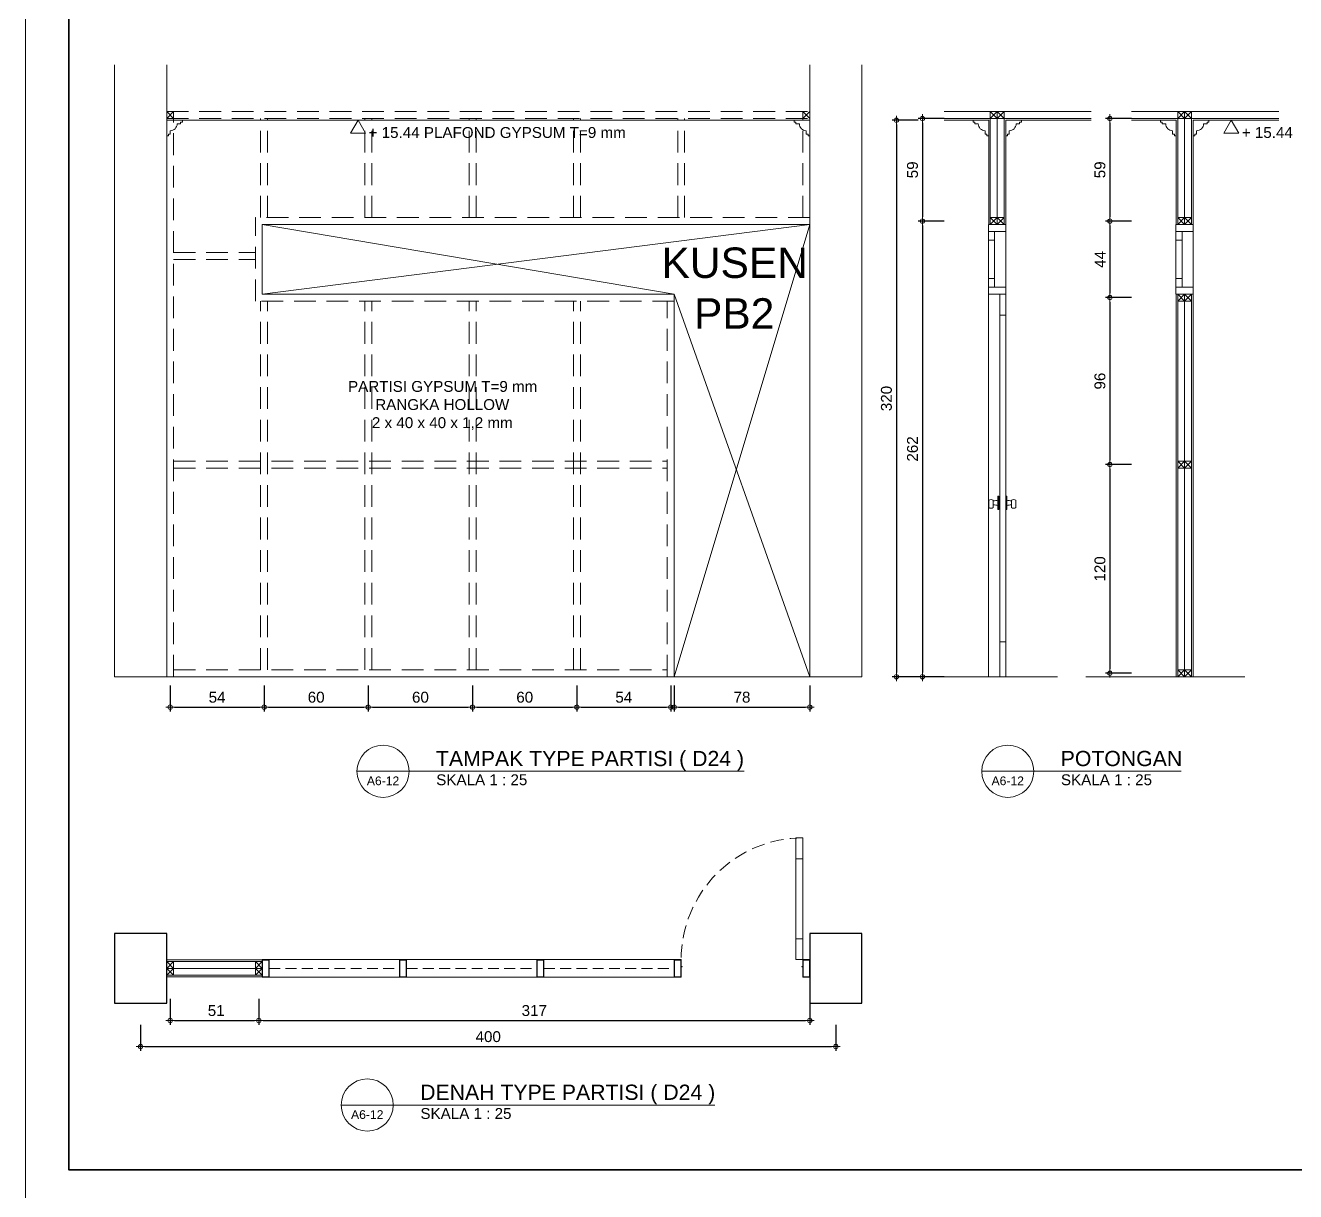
# Model space of a CAD drawing. Header units: millimetres. Extents: x -11 to 1625, y -267 to 180.
# Drawn here: x 911.21 to 940.45, y -46.5 to -19.67 of the extents above; entities that cross this region are included whole.
import ezdxf
from ezdxf.enums import TextEntityAlignment as Align

# ---------------------------------------------------------------- set-up
doc = ezdxf.new("R2010")
doc.units = ezdxf.units.MM
doc.linetypes.add('HIDDEN', pattern=[0.375, 0.25, -0.125])
for name, color, linetype, lineweight in [('ars', 11, 'Continuous', 5), ('GRS KOP', 1, 'Continuous', 35), ('KOLOM', 1, 'Continuous', 30), ('kop', 7, 'Continuous', 20), ('kus', 63, 'Continuous', 15), ('lan', 7, 'Continuous', 15), ('not', 7, 'Continuous', 20), ('PARTISI', 190, 'Continuous', 9), ('pla', 213, 'Continuous', 15), ('tem', 5, 'Continuous', 20), ('u', 6, 'Continuous', 20)]:
    doc.layers.add(name, color=color, linetype=linetype, lineweight=lineweight)
doc.styles.add('BARU', font='complex.shx')
doc.styles.add('S', font='SIMPLEX', dxfattribs={"width": 1.1})
doc.styles.get("Standard").update_dxf_attribs({"font": 'ARIALUNI.TTF'})
doc.dimstyles.new('SK-25', dxfattribs={"dimtxt": 0.25, "dimasz": 0.1, "dimexe": 0.1, "dimexo": 0, "dimgap": 0.1, "dimtad": 1, "dimdec": 0, "dimlfac": 25, "dimzin": 12, "dimdsep": 46, "dimtxsty": 'Standard', "dimblk": 'BULAT', "dimcen": 0.1, "dimclrd": 256, "dimadec": 0, "dimazin": 3, "dimtfac": 1, "dimtdec": 0, "dimtofl": 0, "dimtmove": 0, "dimatfit": 3, "dimldrblk": 'BULAT', "dimfxl": 0, "dimtolj": 1, "dimtzin": 0, "dimarcsym": 0})

# ---------------------------------------------------------------- blocks, each defined once
blk = doc.blocks.new('kop')
at = {"layer": 'GRS KOP'}
blk.add_lwpolyline([(1, 54), (83, 54), (83, 1), (1, 1)], close=True, dxfattribs=at)
at = {"layer": 'kop', "color": 7}
blk.add_line((0, 55), (0, 0), dxfattribs=at)
at = {"layer": 'kop', "style": 'BARU', "flags": 4}
for p, height in [((73.8, 5.4), 0.35), ((80.303, 5.382), 0.25), ((73.8, 4.9), 0.35), ((80.303, 4.882), 0.25), ((73.8, 4.4), 0.35), ((80.303, 4.382), 0.25)]:
    blk.add_attdef('-', p, '', height=height, dxfattribs=at)
at = {"layer": 'kop', "flags": 4}
for tag, p in [('AR-00', (78.057, 2.648)), ('00', (81.238, 2.647))]:
    blk.add_attdef(tag, text='', height=0.35, dxfattribs=at).set_placement(p, align=Align.MIDDLE)
blk = doc.blocks.new('K1')
at = {"layer": 'KOLOM'}
blk.add_lwpolyline([(0.2, 0.15), (-0.2, 0.15), (-0.2, -0.15), (0.2, -0.15), (0.2, 0.15)], dxfattribs=at)
blk = doc.blocks.new('P 70')
at = {"linetype": 'HIDDEN', "ltscale": 0.3}
blk.add_lwpolyline([(-0.74, 0.1, -0.414214), (-0.04, 0.8, -1.303225)], format="xyb", dxfattribs=at)
for points in [[(-0.04, 0.8), (-0.08, 0.8), (-0.08, 0.68), (-0.04, 0.68)], [(-0.04, 0.68), (-0.08, 0.68), (-0.08, 0.22), (-0.04, 0.22)], [(-0.04, 0.1), (-0.08, 0.1), (-0.08, 0.22), (-0.04, 0.22)], [(-0.7351, 0.06), (-0.74, 0.06), (-0.74, 0.0615), (-0.74, 0.1), (-0.78, 0.1), (-0.78, 0), (-0.74, 0), (-0.74, 0.0565), (-0.7351, 0.0583)], [(-0.742, 0.002), (-0.778, 0.002), (-0.778, 0.098), (-0.742, 0.098)], [(-0.0449, 0.06), (-0.04, 0.06), (-0.04, 0.0615), (-0.04, 0.1), (0, 0.1), (0, 0), (-0.04, 0), (-0.04, 0.0565), (-0.0449, 0.0583)], [(-0.038, 0.002), (-0.002, 0.002), (-0.002, 0.098), (-0.038, 0.098)]]:
    blk.add_lwpolyline(points, close=True)
blk = doc.blocks.new('BULAT')
for p, q in [((-1, 0), (1, 0)), ((0, -1), (0, 1))]:
    blk.add_line(p, q)
blk.add_circle((0, 0), 0.5)
blk = doc.blocks.new('*D2636')
at = {"layer": 'Defpoints', "color": 0, "ltscale": 0.15}
for p in [(916.586, -42.065), (929.266, -42.065), (929.266, -42.565)]:
    blk.add_point(p, dxfattribs=at)
at = {"layer": 'u', "color": 0, "lineweight": -2, "ltscale": 0.15}
for p, q in [((916.586, -42.065), (916.586, -42.665)), ((929.266, -42.065), (929.266, -42.665))]:
    blk.add_line(p, q, dxfattribs=at)
at = {"layer": 'u', "lineweight": -2, "ltscale": 0.15}
blk.add_line((916.686, -42.565), (929.166, -42.565), dxfattribs=at)
at = {"layer": 'u', "lineweight": -2, "ltscale": 0.15, "xscale": 0.1, "yscale": 0.1, "zscale": 0.1, "rotation": 180}
blk.add_blockref('BULAT', (916.586, -42.565), dxfattribs=at)
at = {"layer": 'u', "lineweight": -2, "ltscale": 0.15, "xscale": 0.1, "yscale": 0.1, "zscale": 0.1}
blk.add_blockref('BULAT', (929.266, -42.565), dxfattribs=at)
at = {"layer": 'u', "color": 0, "ltscale": 0.15, "insert": (922.926, -42.337), "char_height": 0.25, "attachment_point": 5}
blk.add_mtext('\\A1;317', dxfattribs=at)
blk = doc.blocks.new('*D2637')
at = {"layer": 'Defpoints', "color": 0, "ltscale": 0.15}
for p in [(914.546, -42.065), (916.586, -42.065), (916.586, -42.565)]:
    blk.add_point(p, dxfattribs=at)
at = {"layer": 'u', "color": 0, "lineweight": -2, "ltscale": 0.15}
for p, q in [((914.546, -42.065), (914.546, -42.665)), ((916.586, -42.065), (916.586, -42.665))]:
    blk.add_line(p, q, dxfattribs=at)
at = {"layer": 'u', "lineweight": -2, "ltscale": 0.15}
blk.add_line((914.646, -42.565), (916.486, -42.565), dxfattribs=at)
at = {"layer": 'u', "lineweight": -2, "ltscale": 0.15, "xscale": 0.1, "yscale": 0.1, "zscale": 0.1, "rotation": 180}
blk.add_blockref('BULAT', (914.546, -42.565), dxfattribs=at)
at = {"layer": 'u', "lineweight": -2, "ltscale": 0.15, "xscale": 0.1, "yscale": 0.1, "zscale": 0.1}
blk.add_blockref('BULAT', (916.586, -42.565), dxfattribs=at)
at = {"layer": 'u', "color": 0, "ltscale": 0.15, "insert": (915.606, -42.337), "char_height": 0.25, "attachment_point": 5}
blk.add_mtext('\\A1;51', dxfattribs=at)
blk = doc.blocks.new('*D2638')
at = {"layer": 'Defpoints', "color": 0, "ltscale": 0.15}
for p in [(913.866, -42.665), (929.866, -42.665), (929.866, -43.165)]:
    blk.add_point(p, dxfattribs=at)
at = {"layer": 'u', "color": 0, "lineweight": -2, "ltscale": 0.15}
for p, q in [((913.866, -42.665), (913.866, -43.265)), ((929.866, -42.665), (929.866, -43.265))]:
    blk.add_line(p, q, dxfattribs=at)
at = {"layer": 'u', "lineweight": -2, "ltscale": 0.15}
blk.add_line((913.966, -43.165), (929.766, -43.165), dxfattribs=at)
at = {"layer": 'u', "lineweight": -2, "ltscale": 0.15, "xscale": 0.1, "yscale": 0.1, "zscale": 0.1, "rotation": 180}
blk.add_blockref('BULAT', (913.866, -43.165), dxfattribs=at)
at = {"layer": 'u', "lineweight": -2, "ltscale": 0.15, "xscale": 0.1, "yscale": 0.1, "zscale": 0.1}
blk.add_blockref('BULAT', (929.866, -43.165), dxfattribs=at)
at = {"layer": 'u', "color": 0, "ltscale": 0.15, "insert": (921.866, -42.937), "char_height": 0.25, "attachment_point": 5}
blk.add_mtext('\\A1;400', dxfattribs=at)
blk = doc.blocks.new('PEILA')
blk.add_lwpolyline([(-0.188, -0.325), (0.188, -0.325), (0, 0)], close=True)
at = {"style": 'S', "width": 1.1, "flags": 4}
blk.add_attdef('CAT', (0.265, -0.289), '', height=0.2, dxfattribs=at)
blk = doc.blocks.new('*D2639')
at = {"layer": 'Defpoints', "color": 0, "ltscale": 0.15}
for p in [(936.673, -21.817), (936.173, -24.177), (936.673, -24.177)]:
    blk.add_point(p, dxfattribs=at)
at = {"layer": 'u', "color": 0, "lineweight": -2, "ltscale": 0.15}
for p, q in [((936.673, -21.817), (936.073, -21.817)), ((936.673, -24.177), (936.073, -24.177))]:
    blk.add_line(p, q, dxfattribs=at)
at = {"layer": 'u', "lineweight": -2, "ltscale": 0.15}
blk.add_line((936.173, -21.917), (936.173, -24.077), dxfattribs=at)
at = {"layer": 'u', "lineweight": -2, "ltscale": 0.15, "xscale": 0.1, "yscale": 0.1, "zscale": 0.1}
for p, rotation in [((936.173, -21.817), 90), ((936.173, -24.177), 270)]:
    blk.add_blockref('BULAT', p, dxfattribs=dict(at, rotation=rotation))
at = {"layer": 'u', "color": 0, "ltscale": 0.15, "insert": (935.945, -22.997), "char_height": 0.25, "attachment_point": 5, "rotation": 90}
blk.add_mtext('\\A1;59', dxfattribs=at)
blk = doc.blocks.new('*D2640')
at = {"layer": 'Defpoints', "color": 0, "ltscale": 0.15}
for p in [(936.673, -29.777), (936.173, -34.577), (936.673, -34.577)]:
    blk.add_point(p, dxfattribs=at)
at = {"layer": 'u', "color": 0, "lineweight": -2, "ltscale": 0.15}
for p, q in [((936.673, -29.777), (936.073, -29.777)), ((936.673, -34.577), (936.073, -34.577))]:
    blk.add_line(p, q, dxfattribs=at)
at = {"layer": 'u', "lineweight": -2, "ltscale": 0.15}
blk.add_line((936.173, -29.877), (936.173, -34.477), dxfattribs=at)
at = {"layer": 'u', "lineweight": -2, "ltscale": 0.15, "xscale": 0.1, "yscale": 0.1, "zscale": 0.1}
for p, rotation in [((936.173, -29.777), 90), ((936.173, -34.577), 270)]:
    blk.add_blockref('BULAT', p, dxfattribs=dict(at, rotation=rotation))
at = {"layer": 'u', "color": 0, "ltscale": 0.15, "insert": (935.945, -32.177), "char_height": 0.25, "attachment_point": 5, "rotation": 90}
blk.add_mtext('\\A1;120', dxfattribs=at)
blk = doc.blocks.new('*D2641')
at = {"layer": 'Defpoints', "color": 0, "ltscale": 0.15}
for p in [(936.673, -25.937), (936.173, -29.777), (936.673, -29.777)]:
    blk.add_point(p, dxfattribs=at)
at = {"layer": 'u', "color": 0, "lineweight": -2, "ltscale": 0.15}
for p, q in [((936.673, -25.937), (936.073, -25.937)), ((936.673, -29.777), (936.073, -29.777))]:
    blk.add_line(p, q, dxfattribs=at)
at = {"layer": 'u', "lineweight": -2, "ltscale": 0.15}
blk.add_line((936.173, -26.037), (936.173, -29.677), dxfattribs=at)
at = {"layer": 'u', "lineweight": -2, "ltscale": 0.15, "xscale": 0.1, "yscale": 0.1, "zscale": 0.1}
for p, rotation in [((936.173, -25.937), 90), ((936.173, -29.777), 270)]:
    blk.add_blockref('BULAT', p, dxfattribs=dict(at, rotation=rotation))
at = {"layer": 'u', "color": 0, "ltscale": 0.15, "insert": (935.945, -27.857), "char_height": 0.25, "attachment_point": 5, "rotation": 90}
blk.add_mtext('\\A1;96', dxfattribs=at)
blk = doc.blocks.new('*D2642')
at = {"layer": 'Defpoints', "color": 0, "ltscale": 0.15}
for p in [(932.359, -24.177), (931.859, -34.657), (932.359, -34.657)]:
    blk.add_point(p, dxfattribs=at)
at = {"layer": 'u', "color": 0, "lineweight": -2, "ltscale": 0.15}
for p, q in [((932.359, -24.177), (931.759, -24.177)), ((932.359, -34.657), (931.759, -34.657))]:
    blk.add_line(p, q, dxfattribs=at)
at = {"layer": 'u', "lineweight": -2, "ltscale": 0.15}
blk.add_line((931.859, -24.277), (931.859, -34.557), dxfattribs=at)
at = {"layer": 'u', "lineweight": -2, "ltscale": 0.15, "xscale": 0.1, "yscale": 0.1, "zscale": 0.1}
for p, rotation in [((931.859, -24.177), 90), ((931.859, -34.657), 270)]:
    blk.add_blockref('BULAT', p, dxfattribs=dict(at, rotation=rotation))
at = {"layer": 'u', "color": 0, "ltscale": 0.15, "insert": (931.631, -29.417), "char_height": 0.25, "attachment_point": 5, "rotation": 90}
blk.add_mtext('\\A1;262', dxfattribs=at)
blk = doc.blocks.new('*D2643')
at = {"layer": 'Defpoints', "color": 0, "ltscale": 0.15}
for p in [(932.359, -21.817), (931.859, -24.177), (932.359, -24.177)]:
    blk.add_point(p, dxfattribs=at)
at = {"layer": 'u', "color": 0, "lineweight": -2, "ltscale": 0.15}
for p, q in [((932.359, -21.817), (931.759, -21.817)), ((932.359, -24.177), (931.759, -24.177))]:
    blk.add_line(p, q, dxfattribs=at)
at = {"layer": 'u', "lineweight": -2, "ltscale": 0.15}
blk.add_line((931.859, -21.917), (931.859, -24.077), dxfattribs=at)
at = {"layer": 'u', "lineweight": -2, "ltscale": 0.15, "xscale": 0.1, "yscale": 0.1, "zscale": 0.1}
for p, rotation in [((931.859, -21.817), 90), ((931.859, -24.177), 270)]:
    blk.add_blockref('BULAT', p, dxfattribs=dict(at, rotation=rotation))
at = {"layer": 'u', "color": 0, "ltscale": 0.15, "insert": (931.631, -22.997), "char_height": 0.25, "attachment_point": 5, "rotation": 90}
blk.add_mtext('\\A1;59', dxfattribs=at)
blk = doc.blocks.new('*D2644')
at = {"layer": 'Defpoints', "color": 0, "ltscale": 0.15}
for p in [(931.759, -21.857), (931.259, -34.657), (931.759, -34.657)]:
    blk.add_point(p, dxfattribs=at)
at = {"layer": 'u', "color": 0, "lineweight": -2, "ltscale": 0.15}
for p, q in [((931.759, -21.857), (931.159, -21.857)), ((931.759, -34.657), (931.159, -34.657))]:
    blk.add_line(p, q, dxfattribs=at)
at = {"layer": 'u', "lineweight": -2, "ltscale": 0.15}
blk.add_line((931.259, -21.957), (931.259, -34.557), dxfattribs=at)
at = {"layer": 'u', "lineweight": -2, "ltscale": 0.15, "xscale": 0.1, "yscale": 0.1, "zscale": 0.1}
for p, rotation in [((931.259, -21.857), 90), ((931.259, -34.657), 270)]:
    blk.add_blockref('BULAT', p, dxfattribs=dict(at, rotation=rotation))
at = {"layer": 'u', "color": 0, "ltscale": 0.15, "insert": (931.031, -28.257), "char_height": 0.25, "attachment_point": 5, "rotation": 90}
blk.add_mtext('\\A1;320', dxfattribs=at)
blk = doc.blocks.new('*D2645')
at = {"layer": 'Defpoints', "color": 0, "ltscale": 0.15}
for p in [(919.106, -34.857), (921.506, -34.857), (921.506, -35.357)]:
    blk.add_point(p, dxfattribs=at)
at = {"layer": 'u', "color": 0, "lineweight": -2, "ltscale": 0.15}
for p, q in [((919.106, -34.857), (919.106, -35.457)), ((921.506, -34.857), (921.506, -35.457))]:
    blk.add_line(p, q, dxfattribs=at)
at = {"layer": 'u', "lineweight": -2, "ltscale": 0.15}
blk.add_line((919.206, -35.357), (921.406, -35.357), dxfattribs=at)
at = {"layer": 'u', "lineweight": -2, "ltscale": 0.15, "xscale": 0.1, "yscale": 0.1, "zscale": 0.1, "rotation": 180}
blk.add_blockref('BULAT', (919.106, -35.357), dxfattribs=at)
at = {"layer": 'u', "lineweight": -2, "ltscale": 0.15, "xscale": 0.1, "yscale": 0.1, "zscale": 0.1}
blk.add_blockref('BULAT', (921.506, -35.357), dxfattribs=at)
at = {"layer": 'u', "color": 0, "ltscale": 0.15, "insert": (920.306, -35.129), "char_height": 0.25, "attachment_point": 5}
blk.add_mtext('\\A1;60', dxfattribs=at)
blk = doc.blocks.new('*D2646')
at = {"layer": 'Defpoints', "color": 0, "ltscale": 0.15}
for p in [(921.506, -34.857), (923.906, -34.857), (923.906, -35.357)]:
    blk.add_point(p, dxfattribs=at)
at = {"layer": 'u', "color": 0, "lineweight": -2, "ltscale": 0.15}
for p, q in [((921.506, -34.857), (921.506, -35.457)), ((923.906, -34.857), (923.906, -35.457))]:
    blk.add_line(p, q, dxfattribs=at)
at = {"layer": 'u', "lineweight": -2, "ltscale": 0.15}
blk.add_line((921.606, -35.357), (923.806, -35.357), dxfattribs=at)
at = {"layer": 'u', "lineweight": -2, "ltscale": 0.15, "xscale": 0.1, "yscale": 0.1, "zscale": 0.1, "rotation": 180}
blk.add_blockref('BULAT', (921.506, -35.357), dxfattribs=at)
at = {"layer": 'u', "lineweight": -2, "ltscale": 0.15, "xscale": 0.1, "yscale": 0.1, "zscale": 0.1}
blk.add_blockref('BULAT', (923.906, -35.357), dxfattribs=at)
at = {"layer": 'u', "color": 0, "ltscale": 0.15, "insert": (922.706, -35.129), "char_height": 0.25, "attachment_point": 5}
blk.add_mtext('\\A1;60', dxfattribs=at)
blk = doc.blocks.new('*D2647')
at = {"layer": 'Defpoints', "color": 0, "ltscale": 0.15}
for p in [(916.706, -34.857), (919.106, -34.857), (919.106, -35.357)]:
    blk.add_point(p, dxfattribs=at)
at = {"layer": 'u', "color": 0, "lineweight": -2, "ltscale": 0.15}
for p, q in [((916.706, -34.857), (916.706, -35.457)), ((919.106, -34.857), (919.106, -35.457))]:
    blk.add_line(p, q, dxfattribs=at)
at = {"layer": 'u', "lineweight": -2, "ltscale": 0.15}
blk.add_line((916.806, -35.357), (919.006, -35.357), dxfattribs=at)
at = {"layer": 'u', "lineweight": -2, "ltscale": 0.15, "xscale": 0.1, "yscale": 0.1, "zscale": 0.1, "rotation": 180}
blk.add_blockref('BULAT', (916.706, -35.357), dxfattribs=at)
at = {"layer": 'u', "lineweight": -2, "ltscale": 0.15, "xscale": 0.1, "yscale": 0.1, "zscale": 0.1}
blk.add_blockref('BULAT', (919.106, -35.357), dxfattribs=at)
at = {"layer": 'u', "color": 0, "ltscale": 0.15, "insert": (917.906, -35.129), "char_height": 0.25, "attachment_point": 5}
blk.add_mtext('\\A1;60', dxfattribs=at)
blk = doc.blocks.new('*D2648')
at = {"layer": 'Defpoints', "color": 0, "ltscale": 0.15}
for p in [(914.546, -34.857), (916.706, -34.857), (916.706, -35.357)]:
    blk.add_point(p, dxfattribs=at)
at = {"layer": 'u', "color": 0, "lineweight": -2, "ltscale": 0.15}
for p, q in [((914.546, -34.857), (914.546, -35.457)), ((916.706, -34.857), (916.706, -35.457))]:
    blk.add_line(p, q, dxfattribs=at)
at = {"layer": 'u', "lineweight": -2, "ltscale": 0.15}
blk.add_line((914.646, -35.357), (916.606, -35.357), dxfattribs=at)
at = {"layer": 'u', "lineweight": -2, "ltscale": 0.15, "xscale": 0.1, "yscale": 0.1, "zscale": 0.1, "rotation": 180}
blk.add_blockref('BULAT', (914.546, -35.357), dxfattribs=at)
at = {"layer": 'u', "lineweight": -2, "ltscale": 0.15, "xscale": 0.1, "yscale": 0.1, "zscale": 0.1}
blk.add_blockref('BULAT', (916.706, -35.357), dxfattribs=at)
at = {"layer": 'u', "color": 0, "ltscale": 0.15, "insert": (915.626, -35.13), "char_height": 0.25, "attachment_point": 5}
blk.add_mtext('\\A1;54', dxfattribs=at)
blk = doc.blocks.new('*D2649')
at = {"layer": 'Defpoints', "color": 0, "ltscale": 0.15}
for p in [(923.906, -34.857), (926.066, -34.857), (926.066, -35.357)]:
    blk.add_point(p, dxfattribs=at)
at = {"layer": 'u', "color": 0, "lineweight": -2, "ltscale": 0.15}
for p, q in [((923.906, -34.857), (923.906, -35.457)), ((926.066, -34.857), (926.066, -35.457))]:
    blk.add_line(p, q, dxfattribs=at)
at = {"layer": 'u', "lineweight": -2, "ltscale": 0.15}
blk.add_line((924.006, -35.357), (925.966, -35.357), dxfattribs=at)
at = {"layer": 'u', "lineweight": -2, "ltscale": 0.15, "xscale": 0.1, "yscale": 0.1, "zscale": 0.1, "rotation": 180}
blk.add_blockref('BULAT', (923.906, -35.357), dxfattribs=at)
at = {"layer": 'u', "lineweight": -2, "ltscale": 0.15, "xscale": 0.1, "yscale": 0.1, "zscale": 0.1}
blk.add_blockref('BULAT', (926.066, -35.357), dxfattribs=at)
at = {"layer": 'u', "color": 0, "ltscale": 0.15, "insert": (924.986, -35.13), "char_height": 0.25, "attachment_point": 5}
blk.add_mtext('\\A1;54', dxfattribs=at)
blk = doc.blocks.new('*D2650')
at = {"layer": 'Defpoints', "color": 0, "ltscale": 0.15}
for p in [(926.146, -34.857), (929.266, -34.857), (929.266, -35.357)]:
    blk.add_point(p, dxfattribs=at)
at = {"layer": 'u', "color": 0, "lineweight": -2, "ltscale": 0.15}
for p, q in [((926.146, -34.857), (926.146, -35.457)), ((929.266, -34.857), (929.266, -35.457))]:
    blk.add_line(p, q, dxfattribs=at)
at = {"layer": 'u', "lineweight": -2, "ltscale": 0.15}
blk.add_line((926.246, -35.357), (929.166, -35.357), dxfattribs=at)
at = {"layer": 'u', "lineweight": -2, "ltscale": 0.15, "xscale": 0.1, "yscale": 0.1, "zscale": 0.1, "rotation": 180}
blk.add_blockref('BULAT', (926.146, -35.357), dxfattribs=at)
at = {"layer": 'u', "lineweight": -2, "ltscale": 0.15, "xscale": 0.1, "yscale": 0.1, "zscale": 0.1}
blk.add_blockref('BULAT', (929.266, -35.357), dxfattribs=at)
at = {"layer": 'u', "color": 0, "ltscale": 0.15, "insert": (927.706, -35.129), "char_height": 0.25, "attachment_point": 5}
blk.add_mtext('\\A1;78', dxfattribs=at)
blk = doc.blocks.new('Ndtpd')
blk.add_line((0.747, 0), (-0.747, 0))
blk.add_circle((0, 0), 0.747)
at = {"flags": 4}
for tag, height, p in [('NO', 0.5, (0, 0.148)), ('NOLBR', 0.3, (0, -0.398))]:
    blk.add_attdef(tag, text='', height=height, dxfattribs=at).set_placement(p, align=Align.CENTER)
for tag, p, height in [('NDTPD', (1.516, 0.148), 0.5), ('SKALA', (1.523, -0.398), 0.3)]:
    blk.add_attdef(tag, p, '', height=height, dxfattribs=at)
blk = doc.blocks.new('*D2651')
at = {"layer": 'Defpoints', "color": 0, "ltscale": 0.15}
for p in [(936.673, -24.177), (936.173, -25.937), (936.673, -25.937)]:
    blk.add_point(p, dxfattribs=at)
at = {"layer": 'u', "color": 0, "lineweight": -2, "ltscale": 0.15}
for p, q in [((936.673, -24.177), (936.073, -24.177)), ((936.673, -25.937), (936.073, -25.937))]:
    blk.add_line(p, q, dxfattribs=at)
at = {"layer": 'u', "lineweight": -2, "ltscale": 0.15}
blk.add_line((936.173, -24.277), (936.173, -25.837), dxfattribs=at)
at = {"layer": 'u', "lineweight": -2, "ltscale": 0.15, "xscale": 0.1, "yscale": 0.1, "zscale": 0.1}
for p, rotation in [((936.173, -24.177), 90), ((936.173, -25.937), 270)]:
    blk.add_blockref('BULAT', p, dxfattribs=dict(at, rotation=rotation))
at = {"layer": 'u', "color": 0, "ltscale": 0.15, "insert": (935.948, -25.057), "char_height": 0.25, "attachment_point": 5, "rotation": 90}
blk.add_mtext('\\A1;44', dxfattribs=at)

msp = doc.modelspace()

# ---------------------------------------------------------------- linework, layer by layer
at = {"layer": 'ars'}
for p, q in [((914.4662124, -21.8166793), (914.6262124, -21.6566793)), ((914.4662124, -21.6566793), (914.6262124, -21.8166793)), ((914.4662124, -21.8566793), (929.2662124, -21.8566793)), ((929.1062124, -21.8166793), (929.2662124, -21.6566793)), ((929.1062124, -21.6566793), (929.2662124, -21.8166793)), ((933.383529, -21.8566793), (932.3591629, -21.8566793)), ((933.383529, -24.2566793), (933.383529, -21.8566793)), ((933.419529, -21.8166793), (933.579529, -21.6566793)), ((933.419529, -21.6566793), (933.579529, -21.8166793)), ((933.579529, -21.6566793), (933.739529, -21.8166793)), ((933.579529, -21.8166793), (933.739529, -21.6566793)), ((933.775529, -24.2566793), (933.775529, -21.8566793)), ((933.775529, -21.8566793), (935.7459064, -21.8566793)), ((937.6971595, -21.8566793), (936.6727934, -21.8566793)), ((937.6971595, -24.2566793), (937.6971595, -21.8566793)), ((937.7331595, -21.8166793), (937.8931595, -21.6566793)), ((937.7331595, -21.6566793), (937.8931595, -21.8166793)), ((937.8931595, -21.6566793), (938.0531595, -21.8166793)), ((937.8931595, -21.8166793), (938.0531595, -21.6566793)), ((938.0891595, -24.2566793), (938.0891595, -21.8566793)), ((938.0891595, -21.8566793), (940.0595368, -21.8566793)), ((933.419529, -24.2566793), (933.579529, -24.0966793)), ((933.419529, -24.0966793), (933.579529, -24.2566793)), ((933.579529, -24.0966793), (933.739529, -24.2566793)), ((933.579529, -24.2566793), (933.739529, -24.0966793)), ((937.7331595, -24.2566793), (937.8931595, -24.0966793)), ((937.7331595, -24.0966793), (937.8931595, -24.2566793)), ((937.8931595, -24.0966793), (938.0531595, -24.2566793)), ((937.8931595, -24.2566793), (938.0531595, -24.0966793)), ((937.6971595, -34.6566793), (937.6971595, -25.8566793)), ((937.7331595, -26.0166793), (937.8931595, -25.8566793)), ((937.7331595, -25.8566793), (937.8931595, -26.0166793)), ((937.8931595, -25.8566793), (938.0531595, -26.0166793)), ((937.8931595, -26.0166793), (938.0531595, -25.8566793)), ((938.0891595, -34.6566793), (938.0891595, -25.8566793)), ((937.7331595, -29.8566793), (937.8931595, -29.6966793)), ((937.7331595, -29.6966793), (937.8931595, -29.8566793)), ((937.8931595, -29.6966793), (938.0531595, -29.8566793)), ((937.8931595, -29.8566793), (938.0531595, -29.6966793)), ((937.7331595, -34.6566793), (937.8931595, -34.4966793)), ((937.7331595, -34.4966793), (937.8931595, -34.6566793)), ((937.8931595, -34.4966793), (938.0531595, -34.6566793)), ((937.8931595, -34.6566793), (938.0531595, -34.4966793)), ((916.6662124, -41.1690789), (914.4662124, -41.1690789)), ((914.6262124, -41.3650789), (914.4662124, -41.2050789)), ((914.4662124, -41.3650789), (914.6262124, -41.2050789)), ((916.5062124, -41.3650789), (916.6662124, -41.2050789)), ((916.6662124, -41.3650789), (916.5062124, -41.2050789)), ((914.4662124, -41.5250789), (914.6262124, -41.3650789)), ((914.6262124, -41.5250789), (914.4662124, -41.3650789)), ((916.6662124, -41.5250789), (916.5062124, -41.3650789)), ((916.5062124, -41.5250789), (916.6662124, -41.3650789)), ((916.6662124, -41.5610789), (914.4662124, -41.5610789))]:
    msp.add_line(p, q, dxfattribs=at)
for points in [[(933.3882959, -30.597627), (933.3882959, -30.7647542)], [(933.4882959, -30.597627), (933.4882959, -30.7647542)], [(933.5020738, -30.6097343), (933.4882959, -30.6097343)], [(933.8969842, -30.6097343), (933.9107621, -30.6097343)], [(933.9107621, -30.597627), (933.9107621, -30.7647542)], [(934.0107621, -30.597627), (934.0107621, -30.7647542)], [(933.5020738, -30.7036242), (933.4882959, -30.7036242)], [(933.8969842, -30.7036242), (933.9107621, -30.7036242)]]:
    msp.add_lwpolyline(points, dxfattribs=at)
for points in [[(933.619529, -30.5066793), (933.5965218, -30.5066793), (933.5965218, -30.8066793), (933.619529, -30.8066793)], [(933.779529, -30.5066793), (933.8025363, -30.5066793), (933.8025363, -30.8066793), (933.779529, -30.8066793)]]:
    msp.add_lwpolyline(points, close=True, dxfattribs=at)
for centre, radius, start, end in [((933.4382959, -30.6575958), 0.0780785, 50.17975461, 129.82024539), ((933.4972413, -30.311161), 0.2986124, 269.07273269, 289.4189203), ((933.9018167, -30.311161), 0.2986124, 250.5810797, 270.92726731), ((933.9607621, -30.6575958), 0.0780785, 50.17975461, 129.82024539), ((933.4382959, -30.7047854), 0.0780785, 230.17975461, 309.82024539), ((933.4972413, -31.0021975), 0.2986124, 70.5810797, 90.92726731), ((933.9018167, -31.0021975), 0.2986124, 89.07273269, 109.4189203), ((933.9607621, -30.7047854), 0.0780785, 230.17975461, 309.82024539)]:
    msp.add_arc(centre, radius, start, end, dxfattribs=at)
at = {"layer": 'kus'}
for p, q in [((929.2662124, -24.2566793), (916.6662124, -24.2566793)), ((916.6662124, -25.8566793), (916.6662124, -24.2566793)), ((926.1462124, -25.8566793), (916.6662124, -24.2566793)), ((916.6662124, -25.8566793), (929.2662124, -24.2566793)), ((926.1462124, -34.6566793), (929.2662124, -24.2566793)), ((933.379529, -24.4166793), (933.379529, -34.6566793)), ((933.519529, -24.4166793), (933.519529, -25.6966793)), ((933.779529, -24.4166793), (933.779529, -34.6566793)), ((937.6931595, -25.6966793), (937.6931595, -24.4166793)), ((937.8331595, -24.4166793), (937.8331595, -25.6966793)), ((938.0931595, -25.6966793), (938.0931595, -24.4166793)), ((933.519529, -24.6166793), (933.379529, -24.6166793)), ((937.8331595, -24.6166793), (937.6931595, -24.6166793)), ((933.519529, -25.4966793), (933.379529, -25.4966793)), ((933.779529, -25.6966793), (933.379529, -25.6966793)), ((937.8331595, -25.4966793), (937.6931595, -25.4966793)), ((926.1462124, -25.8566793), (916.6662124, -25.8566793)), ((926.1462124, -34.6566793), (926.1462124, -25.8566793)), ((926.1462124, -25.8566793), (929.2662124, -34.6566793)), ((933.779529, -25.8566793), (933.379529, -25.8566793)), ((933.639529, -25.8566793), (933.639529, -34.6566793)), ((933.779529, -26.3366793), (933.639529, -26.3366793)), ((933.779529, -33.8566793), (933.639529, -33.8566793)), ((916.8262124, -41.1650789), (919.8262124, -41.1650789)), ((919.9862124, -41.1650789), (922.9862124, -41.1650789)), ((923.1462124, -41.1650789), (926.1462124, -41.1650789)), ((916.8262124, -41.5650789), (919.8262124, -41.5650789)), ((919.9862124, -41.5650789), (922.9862124, -41.5650789)), ((923.1462124, -41.5650789), (926.1462124, -41.5650789))]:
    msp.add_line(p, q, dxfattribs=at)
at = {"layer": 'kus', "linetype": 'HIDDEN'}
for p, q in [((916.8262124, -41.3650789), (919.8262124, -41.3650789)), ((919.9862124, -41.3650789), (922.9862124, -41.3650789)), ((923.1462124, -41.3650789), (926.1462124, -41.3650789))]:
    msp.add_line(p, q, dxfattribs=at)
at = {"layer": 'kus'}
for points in [[(933.379529, -24.4166793), (933.779529, -24.4166793), (933.779529, -24.2566793), (933.379529, -24.2566793)], [(937.6931595, -24.4166793), (938.0931595, -24.4166793), (938.0931595, -24.2566793), (937.6931595, -24.2566793)], [(937.6931595, -25.8566793), (938.0931595, -25.8566793), (938.0931595, -25.6966793), (937.6931595, -25.6966793)], [(916.8262124, -41.1650789), (916.6662124, -41.1650789), (916.6662124, -41.5650789), (916.8262124, -41.5650789)], [(916.8182124, -41.1730789), (916.6742124, -41.1730789), (916.6742124, -41.5570789), (916.8182124, -41.5570789)], [(919.9862124, -41.1650789), (919.8262124, -41.1650789), (919.8262124, -41.5650789), (919.9862124, -41.5650789)], [(919.9782124, -41.1730789), (919.8342124, -41.1730789), (919.8342124, -41.5570789), (919.9782124, -41.5570789)], [(923.1462124, -41.1650789), (922.9862124, -41.1650789), (922.9862124, -41.5650789), (923.1462124, -41.5650789)], [(923.1382124, -41.1730789), (922.9942124, -41.1730789), (922.9942124, -41.5570789), (923.1382124, -41.5570789)]]:
    msp.add_lwpolyline(points, close=True, dxfattribs=at)
at = {"layer": 'lan'}
for p, q in [((913.2662124, -34.6566793), (930.4662124, -34.6566793)), ((931.3091517, -34.6566793), (934.96701, -34.6566793)), ((935.6227821, -34.6566793), (939.2806404, -34.6566793))]:
    msp.add_line(p, q, dxfattribs=at)
for points in [[(914.7862124, -21.9366793), (914.7862124, -21.8966793), (914.8262124, -21.8966793), (914.8262124, -21.8566793), (914.4662124, -21.8566793), (914.4662124, -22.2166793), (914.5062124, -22.2166793), (914.5062124, -22.1766793), (914.5462124, -22.1766793), (914.5462124, -22.0966793, 0.4142135624), (914.7062124, -21.9366793)], [(928.9462124, -21.9366793), (928.9462124, -21.8966793), (928.9062124, -21.8966793), (928.9062124, -21.8566793), (929.2662124, -21.8566793), (929.2662124, -22.2166793), (929.2262124, -22.2166793), (929.2262124, -22.1766793), (929.1862124, -22.1766793), (929.1862124, -22.0966793, -0.4142135624), (929.0262124, -21.9366793)], [(933.063529, -21.9366793), (933.063529, -21.8966793), (933.023529, -21.8966793), (933.023529, -21.8566793), (933.383529, -21.8566793), (933.383529, -22.2166793), (933.343529, -22.2166793), (933.343529, -22.1766793), (933.303529, -22.1766793), (933.303529, -22.0966793, -0.4142135624), (933.143529, -21.9366793)], [(934.095529, -21.9366793), (934.095529, -21.8966793), (934.135529, -21.8966793), (934.135529, -21.8566793), (933.775529, -21.8566793), (933.775529, -22.2166793), (933.815529, -22.2166793), (933.815529, -22.1766793), (933.855529, -22.1766793), (933.855529, -22.0966793, 0.4142135624), (934.015529, -21.9366793)], [(937.3771595, -21.9366793), (937.3771595, -21.8966793), (937.3371595, -21.8966793), (937.3371595, -21.8566793), (937.6971595, -21.8566793), (937.6971595, -22.2166793), (937.6571595, -22.2166793), (937.6571595, -22.1766793), (937.6171595, -22.1766793), (937.6171595, -22.0966793, -0.4142135624), (937.4571595, -21.9366793)], [(938.4091595, -21.9366793), (938.4091595, -21.8966793), (938.4491595, -21.8966793), (938.4491595, -21.8566793), (938.0891595, -21.8566793), (938.0891595, -22.2166793), (938.1291595, -22.2166793), (938.1291595, -22.1766793), (938.1691595, -22.1766793), (938.1691595, -22.0966793, 0.4142135624), (938.3291595, -21.9366793)]]:
    msp.add_lwpolyline(points, format="xyb", close=True, dxfattribs=at)
at = {"layer": 'not'}
for p, q in [((920.045669, -36.8316164), (927.7524364, -36.8316164)), ((934.4230024, -36.8316164), (937.8110237, -36.8316164)), ((919.6817844, -44.5087611), (927.0822765, -44.5087611))]:
    msp.add_line(p, q, dxfattribs=at)
at = {"layer": 'PARTISI', "linetype": 'HIDDEN', "ltscale": 2}
for p, q in [((914.4662124, -21.6566793), (929.2662124, -21.6566793)), ((914.4662124, -21.8166793), (929.2662124, -21.8166793)), ((914.6262124, -34.6566793), (914.6262124, -21.6566793)), ((916.6262124, -24.0966793), (916.6262124, -21.8166793)), ((916.7862124, -24.0966793), (916.7862124, -21.8166793)), ((919.0262124, -24.0966793), (919.0262124, -21.8166793)), ((919.1862124, -24.0966793), (919.1862124, -21.8166793)), ((921.4262124, -24.0966793), (921.4262124, -21.8166793)), ((921.5862124, -24.0966793), (921.5862124, -21.8166793)), ((923.8262124, -24.0966793), (923.8262124, -21.8166793)), ((923.9862124, -24.0966793), (923.9862124, -21.8166793)), ((926.2262124, -24.0966793), (926.2262124, -21.8166793)), ((926.3862124, -24.0966793), (926.3862124, -21.8166793)), ((929.1062124, -24.0966793), (929.1062124, -21.6566793)), ((929.2662124, -24.0966793), (916.5062124, -24.0966793)), ((916.5062124, -26.0166793), (916.5062124, -24.0966793)), ((914.6262124, -24.8966793), (916.5062124, -24.8966793)), ((914.6262124, -25.0566793), (916.5062124, -25.0566793)), ((926.1462124, -26.0166793), (916.5062124, -26.0166793)), ((916.6262124, -34.4966793), (916.6262124, -26.0166793)), ((916.7862124, -34.4966793), (916.7862124, -26.0166793)), ((919.0262124, -34.4966793), (919.0262124, -26.0166793)), ((919.1862124, -34.4966793), (919.1862124, -26.0166793)), ((921.4262124, -34.4966793), (921.4262124, -26.0166793)), ((921.5862124, -34.4966793), (921.5862124, -26.0166793)), ((923.8262124, -34.4966793), (923.8262124, -26.0166793)), ((923.9862124, -34.4966793), (923.9862124, -26.0166793)), ((925.9862124, -34.6566793), (925.9862124, -26.0166793)), ((914.6262124, -29.6966793), (925.9862124, -29.6966793)), ((914.6262124, -29.8566793), (925.9862124, -29.8566793)), ((914.6262124, -34.4966793), (925.9862124, -34.4966793))]:
    msp.add_line(p, q, dxfattribs=at)
at = {"layer": 'PARTISI'}
for p, q in [((933.419529, -24.2566793), (933.419529, -21.6566793)), ((933.419529, -21.6566793), (933.739529, -21.6566793)), ((933.579529, -24.2566793), (933.579529, -21.6566793)), ((933.739529, -24.2566793), (933.739529, -21.6566793)), ((937.7331595, -24.2566793), (937.7331595, -21.6566793)), ((937.7331595, -21.6566793), (938.0531595, -21.6566793)), ((937.8931595, -24.2566793), (937.8931595, -21.6566793)), ((938.0531595, -24.2566793), (938.0531595, -21.6566793)), ((933.419529, -24.0966793), (933.739529, -24.0966793)), ((937.7331595, -24.0966793), (938.0531595, -24.0966793)), ((937.7331595, -34.6566793), (937.7331595, -25.8566793)), ((937.7331595, -26.0166793), (938.0531595, -26.0166793)), ((937.8931595, -34.6566793), (937.8931595, -25.8566793)), ((938.0531595, -34.6566793), (938.0531595, -25.8566793)), ((937.7331595, -29.6966793), (938.0531595, -29.6966793)), ((937.7331595, -29.8566793), (938.0531595, -29.8566793)), ((937.7331595, -34.4966793), (938.0531595, -34.4966793)), ((914.4662124, -41.2050789), (916.6662124, -41.2050789)), ((914.6262124, -41.2050789), (914.6262124, -41.5250789)), ((916.5062124, -41.2050789), (916.5062124, -41.5250789)), ((914.4662124, -41.3650789), (916.6662124, -41.3650789)), ((916.6662124, -41.5250789), (914.4662124, -41.5250789))]:
    msp.add_line(p, q, dxfattribs=at)
at = {"layer": 'pla'}
for p, q in [((932.3591629, -21.6566793), (935.7459064, -21.6566793)), ((932.3591629, -21.8166793), (935.7459064, -21.8166793)), ((936.6727934, -21.6566793), (940.0595368, -21.6566793)), ((936.6727934, -21.8166793), (940.0595368, -21.8166793))]:
    msp.add_line(p, q, dxfattribs=at)
at = {"layer": 'tem'}
for p, q in [((913.2662124, -34.6566793), (913.2662124, -20.5791415)), ((914.4662124, -34.6566793), (914.4662124, -20.5791415)), ((929.2662124, -34.6566793), (929.2662124, -20.5791415)), ((930.4662124, -34.6566793), (930.4662124, -20.5791415))]:
    msp.add_line(p, q, dxfattribs=at)

# ---------------------------------------------------------------- block references
at = {"layer": 'KOLOM', "xscale": 4, "yscale": 4, "zscale": 4, "rotation": 270}
for p in [(913.8662124, -41.3650789), (929.8662124, -41.3650789)]:
    msp.add_blockref('K1', p, dxfattribs=at)
at = {"layer": 'kop'}
msp.add_blockref('kop', (911.2141622, -47), dxfattribs=at)
at = {"layer": 'kus', "xscale": 4, "yscale": 4, "zscale": 4}
msp.add_blockref('P 70', (929.2662124, -41.5650789), dxfattribs=at)
at = {"layer": 'not'}
ref = msp.add_blockref('PEILA', (918.8694332, -21.8566793), dxfattribs=dict(at, xscale=0.9237604307034012, yscale=0.9237604307034012, zscale=0.9237604307034012))
ref.add_attrib('CAT', '+ 15.44 PLAFOND GYPSUM T=9 mm', (919.1127786, -22.2632311), dxfattribs={"layer": '0', "height": 0.25, "flags": 4})
ref = msp.add_blockref('PEILA', (938.9657478, -21.8566793), dxfattribs=dict(at, xscale=0.9237604307034012, yscale=0.9237604307034012, zscale=0.9237604307034012))
ref.add_attrib('CAT', '+ 15.44', (939.2090931, -22.2632311), dxfattribs={"layer": '0', "height": 0.25, "flags": 4})
ref = msp.add_blockref('Ndtpd', (919.445669, -36.8316164), dxfattribs=dict(at, xscale=0.803212851405533, yscale=0.803212851405533, zscale=0.803212851405533))
ref.add_attrib('NDTPD', 'TAMPAK TYPE PARTISI ( D24 )', (920.6633536, -36.7130906), dxfattribs={"layer": '0', "height": 0.35, "flags": 4})
ref.add_attrib('NOLBR', 'A6-12', dxfattribs={"layer": '0', "height": 0.2, "flags": 4}).set_placement((919.4453418, -37.1515863), align=Align.CENTER)
ref.add_attrib('SKALA', 'SKALA 1 : 25', (920.6691537, -37.1515863), dxfattribs={"layer": '0', "height": 0.25, "flags": 4})
ref = msp.add_blockref('Ndtpd', (933.8230024, -36.8316164), dxfattribs=dict(at, xscale=0.803212851405533, yscale=0.803212851405533, zscale=0.803212851405533))
ref.add_attrib('NDTPD', 'POTONGAN', (935.040687, -36.7130906), dxfattribs={"layer": '0', "height": 0.35, "flags": 4})
ref.add_attrib('NOLBR', 'A6-12', dxfattribs={"layer": '0', "height": 0.2, "flags": 4}).set_placement((933.8226752, -37.1515863), align=Align.CENTER)
ref.add_attrib('SKALA', 'SKALA 1 : 25', (935.0464871, -37.1515863), dxfattribs={"layer": '0', "height": 0.25, "flags": 4})
ref = msp.add_blockref('Ndtpd', (919.0817844, -44.5087611), dxfattribs=dict(at, xscale=0.803212851405533, yscale=0.803212851405533, zscale=0.803212851405533))
ref.add_attrib('NDTPD', 'DENAH TYPE PARTISI ( D24 )', (920.2994691, -44.3902352), dxfattribs={"layer": '0', "height": 0.35, "flags": 4})
ref.add_attrib('NOLBR', 'A6-12', dxfattribs={"layer": '0', "height": 0.2, "flags": 4}).set_placement((919.0814572, -44.828731), align=Align.CENTER)
ref.add_attrib('SKALA', 'SKALA 1 : 25', (920.3052691, -44.828731), dxfattribs={"layer": '0', "height": 0.25, "flags": 4})

# ---------------------------------------------------------------- texts
at = {"layer": 'not', "attachment_point": 1}
for s, width, insert, char_height in [('\\pi0.098628;KUSEN \\P\\pi0.84685;PB2', 3.416491229, (925.7551889, -24.783597), 0.7), ('\\pi0.035568;PARTISI GYPSUM T=9 mm\\P\\pi0.66227;RANGKA HOLLOW\\P\\pi0.58494;2 x 40 x 40 x 1,2 mm', 4.378435059, (918.6037144, -27.8539293), 0.25)]:
    msp.add_mtext_dynamic_manual_height_columns(s, width=width, gutter_width=4.3707989, heights=[0], dxfattribs=dict(at, insert=insert, char_height=char_height))

# ---------------------------------------------------------------- dimensions: what is measured, and where the dimension line sits
at = {"layer": 'u', "ltscale": 0.15}
for base, p1, p2, picture, middle in [((931.2591629, -34.6566793), (931.7591629, -21.8566793), (931.7591629, -34.6566793), '*D2644', (931.2591629, -28.2566793)), ((931.8591629, -24.1766793), (932.3591629, -21.8166793), (932.3591629, -24.1766793), '*D2643', (931.8591629, -22.9966793)), ((936.1727934, -24.1766793), (936.6727934, -21.8166793), (936.6727934, -24.1766793), '*D2639', (936.1727934, -22.9966793)), ((931.8591629, -34.6566793), (932.3591629, -24.1766793), (932.3591629, -34.6566793), '*D2642', (931.8591629, -29.4166793)), ((936.1727934, -25.9366793), (936.6727934, -24.1766793), (936.6727934, -25.9366793), '*D2651', (936.1727934, -25.0566793)), ((936.1727934, -29.7766793), (936.6727934, -25.9366793), (936.6727934, -29.7766793), '*D2641', (936.1727934, -27.8566793)), ((936.1727934, -34.5766793), (936.6727934, -29.7766793), (936.6727934, -34.5766793), '*D2640', (936.1727934, -32.1766793))]:
    dim = msp.add_linear_dim(base=base, p1=p1, p2=p2, angle=270, dimstyle='SK-25', dxfattribs=at)
    dim.commit()
    dim.dimension.update_dxf_attribs({"geometry": picture, "text_midpoint": middle, "dimtype": 160})
for base, p1, p2, picture, middle in [((916.7062124, -35.3566793), (914.5462124, -34.8566793), (916.7062124, -34.8566793), '*D2648', (915.6262124, -35.3566793)), ((919.1062124, -35.3566793), (916.7062124, -34.8566793), (919.1062124, -34.8566793), '*D2647', (917.9062124, -35.3566793)), ((921.5062124, -35.3566793), (919.1062124, -34.8566793), (921.5062124, -34.8566793), '*D2645', (920.3062124, -35.3566793)), ((923.9062124, -35.3566793), (921.5062124, -34.8566793), (923.9062124, -34.8566793), '*D2646', (922.7062124, -35.3566793)), ((926.0662124, -35.3566793), (923.9062124, -34.8566793), (926.0662124, -34.8566793), '*D2649', (924.9862124, -35.3566793)), ((929.2662124, -35.3566793), (926.1462124, -34.8566793), (929.2662124, -34.8566793), '*D2650', (927.7062124, -35.3566793)), ((916.5862124, -42.5650789), (914.5462124, -42.0650789), (916.5862124, -42.0650789), '*D2637', (915.6062124, -42.5650789)), ((929.2662124, -42.5650789), (916.5862124, -42.0650789), (929.2662124, -42.0650789), '*D2636', (922.9262124, -42.5650789)), ((929.8662124, -43.1650789), (913.8662124, -42.6650789), (929.8662124, -42.6650789), '*D2638', (921.8662124, -43.1650789))]:
    dim = msp.add_linear_dim(base=base, p1=p1, p2=p2, dimstyle='SK-25', dxfattribs=at)
    dim.commit()
    dim.dimension.update_dxf_attribs({"geometry": picture, "text_midpoint": middle, "dimtype": 160})

doc.saveas('drawing.dxf')
